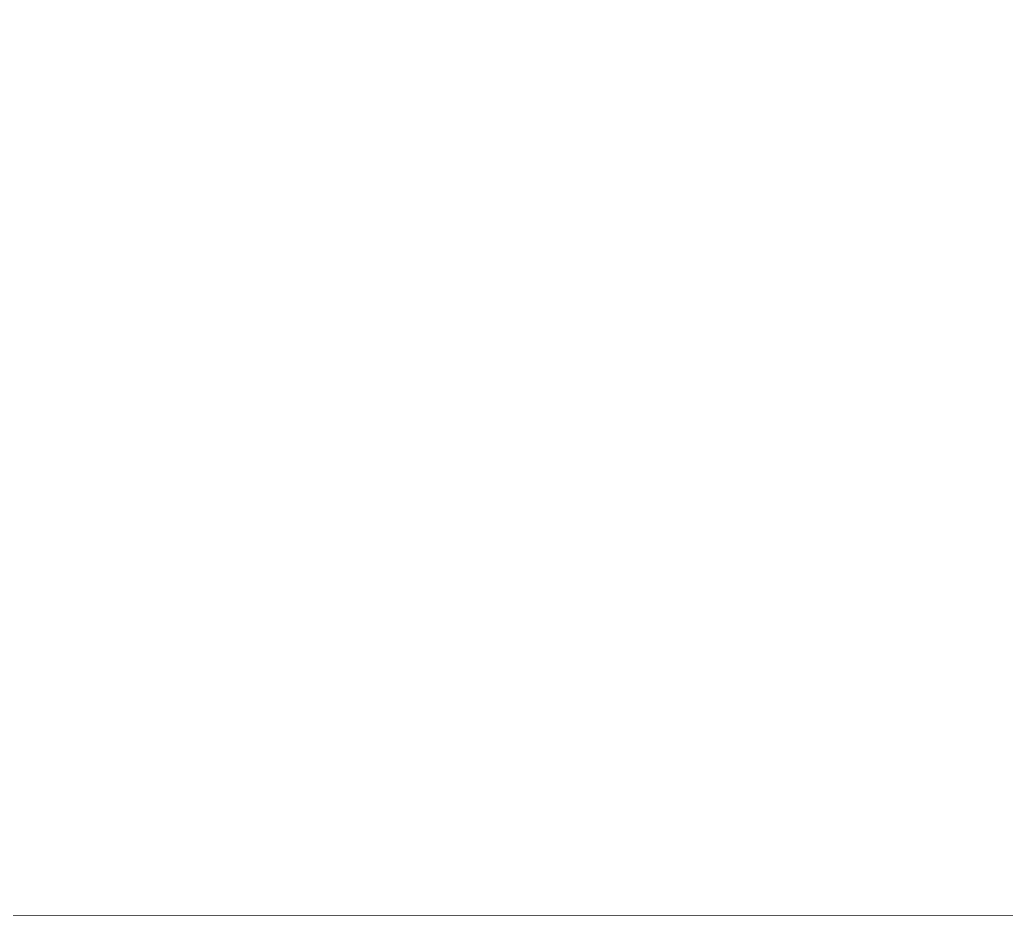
# Model space of a CAD drawing. Header units: millimetres. Extents: x 2163745 to 2518004, y -1043843 to -896215.
# Drawn here: x 2361338 to 2378746, y -1043843 to -1028039 of the extents above; entities that cross this region are included whole.
import ezdxf
from ezdxf.enums import TextEntityAlignment as Align

# ---------------------------------------------------------------- set-up
doc = ezdxf.new("R2010")
doc.units = ezdxf.units.MM
doc.header["$LTSCALE"] = 250
doc.header["$MEASUREMENT"] = 0
doc.layers.get('0').update_dxf_attribs({"lineweight": 20})
doc.layers.get('DEFPOINTS').update_dxf_attribs({"color": 185, "lineweight": 20})
for name, color, linetype in [('BORDER', 3, 'Continuous'), ('CDC.03.BORDER', 3, 'Continuous'), ('CDC.05.STEEL', 4, 'Continuous'), ('CDC.06.TEXT', 2, 'Continuous'), ('CDC.11.NOTE', 8, 'Continuous')]:
    doc.layers.add(name, color=color, linetype=linetype)
doc.layers.add('CDC.02.DIM', color=1, linetype='Continuous', lineweight=18)
doc.styles.add('ARIAL', font='arial.ttf', dxfattribs={"width": 0.85})
doc.styles.add('VnAvantH', font='', dxfattribs={"width": 0.8})
doc.styles.add('vnsimplex', font='vnsimplex.shx', dxfattribs={"width": 0.65})
doc.styles.get('VnAvantH').set_extended_font_data('.VnAvantH')
doc.dimstyles.new('DIM1-25', dxfattribs={"dimscale": 1.2, "dimtxt": 250, "dimasz": 125, "dimexe": 125, "dimexo": 0.06, "dimgap": 100, "dimtad": 1, "dimdec": 0, "dimzin": 0, "dimdsep": 46, "dimtxsty": 'vnsimplex', "dimblk": 'ARCHTICK', "dimcen": 100, "dimdle": 125, "dimclrd": 256, "dimclre": 1, "dimclrt": 2, "dimadec": 0, "dimazin": 0, "dimtfac": 1, "dimtdec": 0, "dimtix": 1, "dimtmove": 2, "dimatfit": 0, "dimfxl": 1, "dimtolj": 1, "dimtzin": 0, "dimarcsym": 0})

# ---------------------------------------------------------------- blocks, each defined once
blk = doc.blocks.new('_ARCHTICK')
at = {"color": 0, "linetype": 'ByBlock', "ltscale": 4, "const_width": 0.15}
blk.add_lwpolyline([(-0.5, -0.5), (0.5, 0.5)], dxfattribs=at)
blk = doc.blocks.new('*D157')
at = {"layer": 'CDC.02.DIM', "color": 1, "lineweight": -2, "transparency": 16777216}
for p, q in [((2363303, -1031614), (2363303, -1032328)), ((2376503, -1031614), (2376503, -1032328))]:
    blk.add_line(p, q, dxfattribs=at)
at = {"layer": 'CDC.02.DIM', "lineweight": -2, "transparency": 16777216}
blk.add_line((2363153, -1032178), (2376653, -1032178), dxfattribs=at)
at = {"layer": 'DEFPOINTS', "color": 0, "transparency": 16777216}
for p in [(2363303, -1031614), (2376503, -1031614), (2376503, -1032178)]:
    blk.add_point(p, dxfattribs=at)
at = {"layer": 'CDC.02.DIM', "lineweight": -2, "transparency": 16777216, "xscale": 149.9999999999999, "yscale": 149.9999999999999, "zscale": 149.9999999999999, "rotation": 180}
blk.add_blockref('_ARCHTICK', (2363303, -1032178), dxfattribs=at)
at = {"layer": 'CDC.02.DIM', "lineweight": -2, "transparency": 16777216, "xscale": 149.9999999999999, "yscale": 149.9999999999999, "zscale": 149.9999999999999}
blk.add_blockref('_ARCHTICK', (2376503, -1032178), dxfattribs=at)
at = {"layer": 'CDC.02.DIM', "color": 2, "transparency": 16777216, "insert": (2369903, -1031908), "char_height": 300, "attachment_point": 5, "style": 'ARIAL'}
blk.add_mtext('\\A1;L1', dxfattribs=at)
blk = doc.blocks.new('*D158')
at = {"layer": 'CDC.02.DIM', "color": 1, "lineweight": -2, "transparency": 16777216}
for p, q in [((2362103, -1030975), (2362103, -1031764)), ((2363303, -1030975), (2363303, -1031764))]:
    blk.add_line(p, q, dxfattribs=at)
at = {"layer": 'CDC.02.DIM', "lineweight": -2, "transparency": 16777216}
blk.add_line((2361953, -1031614), (2363453, -1031614), dxfattribs=at)
at = {"layer": 'DEFPOINTS', "color": 0, "transparency": 16777216}
for p in [(2362103, -1030975), (2363303, -1030975), (2363303, -1031614)]:
    blk.add_point(p, dxfattribs=at)
at = {"layer": 'CDC.02.DIM', "lineweight": -2, "transparency": 16777216, "xscale": 149.9999999999999, "yscale": 149.9999999999999, "zscale": 149.9999999999999, "rotation": 180}
blk.add_blockref('_ARCHTICK', (2362103, -1031614), dxfattribs=at)
at = {"layer": 'CDC.02.DIM', "lineweight": -2, "transparency": 16777216, "xscale": 149.9999999999999, "yscale": 149.9999999999999, "zscale": 149.9999999999999}
blk.add_blockref('_ARCHTICK', (2363303, -1031614), dxfattribs=at)
at = {"layer": 'CDC.02.DIM', "color": 2, "transparency": 16777216, "insert": (2362703, -1031344), "char_height": 300, "attachment_point": 5, "style": 'ARIAL'}
blk.add_mtext('\\A1;B{\\H0.7x;\\S^ d;}', dxfattribs=at)
blk = doc.blocks.new('*D159')
at = {"layer": 'CDC.02.DIM', "color": 1, "lineweight": -2, "transparency": 16777216}
for p, q in [((2376503, -1030975), (2376503, -1031764)), ((2377703, -1030975), (2377703, -1031764))]:
    blk.add_line(p, q, dxfattribs=at)
at = {"layer": 'CDC.02.DIM', "lineweight": -2, "transparency": 16777216}
blk.add_line((2377853, -1031614), (2376353, -1031614), dxfattribs=at)
at = {"layer": 'DEFPOINTS', "color": 0, "transparency": 16777216}
for p in [(2376503, -1030975), (2377703, -1030975), (2376503, -1031614)]:
    blk.add_point(p, dxfattribs=at)
at = {"layer": 'CDC.02.DIM', "lineweight": -2, "transparency": 16777216, "xscale": 149.9999999999999, "yscale": 149.9999999999999, "zscale": 149.9999999999999, "rotation": 180}
blk.add_blockref('_ARCHTICK', (2376503, -1031614), dxfattribs=at)
at = {"layer": 'CDC.02.DIM', "lineweight": -2, "transparency": 16777216, "xscale": 149.9999999999999, "yscale": 149.9999999999999, "zscale": 149.9999999999999}
blk.add_blockref('_ARCHTICK', (2377703, -1031614), dxfattribs=at)
at = {"layer": 'CDC.02.DIM', "color": 2, "transparency": 16777216, "insert": (2377103, -1031344), "char_height": 300, "attachment_point": 5, "style": 'ARIAL'}
blk.add_mtext('\\A1;B{\\H0.7x;\\S^ d;}', dxfattribs=at)
blk = doc.blocks.new('*D160')
at = {"layer": 'CDC.02.DIM', "color": 1, "lineweight": -2, "transparency": 16777216}
for p, q in [((2363303, -1031124), (2363303, -1031764)), ((2366603, -1031124), (2366603, -1031764))]:
    blk.add_line(p, q, dxfattribs=at)
at = {"layer": 'CDC.02.DIM', "lineweight": -2, "transparency": 16777216}
blk.add_line((2363153, -1031614), (2366753, -1031614), dxfattribs=at)
at = {"layer": 'DEFPOINTS', "color": 0, "transparency": 16777216}
for p in [(2363303, -1031124), (2366603, -1031124), (2366603, -1031614)]:
    blk.add_point(p, dxfattribs=at)
at = {"layer": 'CDC.02.DIM', "lineweight": -2, "transparency": 16777216, "xscale": 149.9999999999999, "yscale": 149.9999999999999, "zscale": 149.9999999999999, "rotation": 180}
blk.add_blockref('_ARCHTICK', (2363303, -1031614), dxfattribs=at)
at = {"layer": 'CDC.02.DIM', "lineweight": -2, "transparency": 16777216, "xscale": 149.9999999999999, "yscale": 149.9999999999999, "zscale": 149.9999999999999}
blk.add_blockref('_ARCHTICK', (2366603, -1031614), dxfattribs=at)
at = {"layer": 'CDC.02.DIM', "color": 2, "transparency": 16777216, "insert": (2364953, -1031338), "char_height": 300, "attachment_point": 5, "style": 'ARIAL'}
blk.add_mtext('\\A1;L{\\H0.7x;\\S^ 1;}/4', dxfattribs=at)
blk = doc.blocks.new('*D161')
at = {"layer": 'CDC.02.DIM', "color": 1, "lineweight": -2, "transparency": 16777216}
for p, q in [((2373203, -1031124), (2373203, -1031764)), ((2376503, -1031124), (2376503, -1031764))]:
    blk.add_line(p, q, dxfattribs=at)
at = {"layer": 'CDC.02.DIM', "lineweight": -2, "transparency": 16777216}
blk.add_line((2376653, -1031614), (2373053, -1031614), dxfattribs=at)
at = {"layer": 'DEFPOINTS', "color": 0, "transparency": 16777216}
for p in [(2373203, -1031124), (2376503, -1031124), (2373203, -1031614)]:
    blk.add_point(p, dxfattribs=at)
at = {"layer": 'CDC.02.DIM', "lineweight": -2, "transparency": 16777216, "xscale": 149.9999999999999, "yscale": 149.9999999999999, "zscale": 149.9999999999999, "rotation": 180}
blk.add_blockref('_ARCHTICK', (2373203, -1031614), dxfattribs=at)
at = {"layer": 'CDC.02.DIM', "lineweight": -2, "transparency": 16777216, "xscale": 149.9999999999999, "yscale": 149.9999999999999, "zscale": 149.9999999999999}
blk.add_blockref('_ARCHTICK', (2376503, -1031614), dxfattribs=at)
at = {"layer": 'CDC.02.DIM', "color": 2, "transparency": 16777216, "insert": (2374853, -1031338), "char_height": 300, "attachment_point": 5, "style": 'ARIAL'}
blk.add_mtext('\\A1;L{\\H0.7x;\\S^ 1;}/4', dxfattribs=at)
blk = doc.blocks.new('*D162')
at = {"layer": 'CDC.02.DIM', "lineweight": -2, "transparency": 16777216}
for p, q in [((2372375, -1029108), (2372375, -1028958)), ((2372375, -1029708), (2372375, -1029108)), ((2372375, -1029708), (2372375, -1029858))]:
    blk.add_line(p, q, dxfattribs=at)
at = {"layer": 'CDC.02.DIM', "color": 1, "lineweight": -2, "transparency": 16777216}
for p, q in [((2371680, -1029108), (2372525, -1029108)), ((2371680, -1029708), (2372525, -1029708))]:
    blk.add_line(p, q, dxfattribs=at)
at = {"layer": 'DEFPOINTS', "color": 0, "transparency": 16777216}
for p in [(2371680, -1029108), (2372375, -1029108), (2371680, -1029708)]:
    blk.add_point(p, dxfattribs=at)
at = {"layer": 'CDC.02.DIM', "lineweight": -2, "transparency": 16777216, "xscale": 149.9999999999999, "yscale": 149.9999999999999, "zscale": 149.9999999999999}
for p, rotation in [((2372375, -1029108), 270), ((2372375, -1029708), 90)]:
    blk.add_blockref('_ARCHTICK', p, dxfattribs=dict(at, rotation=rotation))
at = {"layer": 'CDC.02.DIM', "color": 2, "transparency": 16777216, "insert": (2372103, -1028703), "char_height": 300, "attachment_point": 5, "rotation": 90, "style": 'ARIAL'}
blk.add_mtext('\\A1;{\\f.VnArial|b0|i0|c0|p34;Hs}', dxfattribs=at)
blk = doc.blocks.new('*D352')
at = {"layer": 'CDC.02.DIM', "color": 1, "lineweight": -2, "transparency": 16777216}
for p, q in [((2363303, -1029801), (2363303, -1030534)), ((2363603, -1029801), (2363603, -1030534))]:
    blk.add_line(p, q, dxfattribs=at)
at = {"layer": 'CDC.02.DIM', "lineweight": -2, "transparency": 16777216}
for p, q in [((2363303, -1030384), (2363153, -1030384)), ((2363303, -1030384), (2363603, -1030384)), ((2363603, -1030384), (2363753, -1030384))]:
    blk.add_line(p, q, dxfattribs=at)
at = {"layer": 'DEFPOINTS', "color": 0, "transparency": 16777216}
for p in [(2363303, -1029801), (2363603, -1029801), (2363603, -1030384)]:
    blk.add_point(p, dxfattribs=at)
at = {"layer": 'CDC.02.DIM', "lineweight": -2, "transparency": 16777216, "xscale": 149.9999999999999, "yscale": 149.9999999999999, "zscale": 149.9999999999999}
blk.add_blockref('_ARCHTICK', (2363303, -1030384), dxfattribs=at)
at = {"layer": 'CDC.02.DIM', "lineweight": -2, "transparency": 16777216, "xscale": 149.9999999999999, "yscale": 149.9999999999999, "zscale": 149.9999999999999, "rotation": 180}
blk.add_blockref('_ARCHTICK', (2363603, -1030384), dxfattribs=at)
at = {"layer": 'CDC.02.DIM', "color": 2, "transparency": 16777216, "insert": (2363910, -1030277), "char_height": 300, "attachment_point": 5, "style": 'ARIAL'}
blk.add_mtext('\\A1;50', dxfattribs=at)
blk = doc.blocks.new('*D353')
at = {"layer": 'CDC.02.DIM', "color": 1, "lineweight": -2, "transparency": 16777216}
for p, q in [((2376203, -1029804), (2376203, -1030534)), ((2376503, -1029804), (2376503, -1030534))]:
    blk.add_line(p, q, dxfattribs=at)
at = {"layer": 'CDC.02.DIM', "lineweight": -2, "transparency": 16777216}
for p, q in [((2376203, -1030384), (2376053, -1030384)), ((2376203, -1030384), (2376503, -1030384)), ((2376503, -1030384), (2376653, -1030384))]:
    blk.add_line(p, q, dxfattribs=at)
at = {"layer": 'DEFPOINTS', "color": 0, "transparency": 16777216}
for p in [(2376203, -1029804), (2376503, -1029804), (2376503, -1030384)]:
    blk.add_point(p, dxfattribs=at)
at = {"layer": 'CDC.02.DIM', "lineweight": -2, "transparency": 16777216, "xscale": 149.9999999999999, "yscale": 149.9999999999999, "zscale": 149.9999999999999}
blk.add_blockref('_ARCHTICK', (2376203, -1030384), dxfattribs=at)
at = {"layer": 'CDC.02.DIM', "lineweight": -2, "transparency": 16777216, "xscale": 149.9999999999999, "yscale": 149.9999999999999, "zscale": 149.9999999999999, "rotation": 180}
blk.add_blockref('_ARCHTICK', (2376503, -1030384), dxfattribs=at)
at = {"layer": 'CDC.02.DIM', "color": 2, "transparency": 16777216, "insert": (2375977, -1030111), "char_height": 300, "attachment_point": 5, "style": 'ARIAL'}
blk.add_mtext('\\A1;50', dxfattribs=at)

msp = doc.modelspace()

# ---------------------------------------------------------------- linework, layer by layer
at = {"layer": 'BORDER', "color": 6, "ltscale": 2}
msp.add_lwpolyline([(2175289.6, -974565.3), (2518003.6, -974565.3), (2518003.6, -1043842.6), (2175289.6, -1043842.6)], close=True, dxfattribs=at)
at = {"layer": 'CDC.02.DIM'}
for points in [[(2361603.1, -1029020.1), (2361603.1, -1029288.9), (2361696.9, -1029288.9), (2361509.4, -1029538.9), (2361603.1, -1029538.9), (2361603.1, -1029807.6)], [(2378203.1, -1029013.9), (2378203.1, -1029282.6), (2378296.9, -1029282.6), (2378109.4, -1029532.6), (2378203.1, -1029532.6), (2378203.1, -1029801.4)]]:
    msp.add_lwpolyline(points, dxfattribs=at)
at = {"layer": 'CDC.03.BORDER'}
for p, q in [((2361603.1, -1029107.6), (2378203.1, -1029107.6)), ((2361603.1, -1029707.6), (2362103.1, -1029707.6)), ((2362103.1, -1030707.6), (2362103.1, -1029707.6)), ((2363303.1, -1029707.6), (2363303.1, -1030707.6)), ((2363303.1, -1029707.6), (2376503.1, -1029707.6)), ((2376503.1, -1029707.6), (2376503.1, -1030707.6)), ((2377703.1, -1030707.6), (2377703.1, -1029707.6)), ((2377703.1, -1029707.6), (2378203.1, -1029707.6)), ((2362103.1, -1030707.6), (2363303.1, -1030707.6)), ((2376503.1, -1030707.6), (2377703.1, -1030707.6))]:
    msp.add_line(p, q, dxfattribs=at)
at = {"layer": 'CDC.05.STEEL'}
msp.add_line((2361603.1, -1029607.6), (2378203.1, -1029607.6), dxfattribs=at)
for points in [[(2361603.1, -1029207.6), (2366543.1, -1029207.6, -0.4142136), (2366603.1, -1029267.6), (2366603.1, -1029707.6)], [(2378203.1, -1029207.6), (2373263.1, -1029207.6, 0.4142136), (2373203.1, -1029267.6), (2373203.1, -1029707.6)]]:
    msp.add_lwpolyline(points, format="xyb", dxfattribs=at)
at = {"layer": 'CDC.05.STEEL', "const_width": 48}
for points in [[(2361830.1, -1029260.6, -1), (2361878.1, -1029260.6, -1)], [(2363576.2, -1029260.6, 1), (2363528.2, -1029260.6, 1)], [(2365076.2, -1029260.6, 1), (2365028.2, -1029260.6, 1)], [(2366576.2, -1029260.6, 1), (2366528.2, -1029260.6, 1)], [(2373230.1, -1029260.6, -1), (2373278.1, -1029260.6, -1)], [(2374730.1, -1029260.6, -1), (2374778.1, -1029260.6, -1)], [(2376179.1, -1029260.6, -1), (2376227.1, -1029260.6, -1)], [(2377976.2, -1029260.6, 1), (2377928.2, -1029260.6, 1)], [(2361779.1, -1029548.4, -1), (2361827.1, -1029548.4, -1)], [(2363627.1, -1029548.4, 1), (2363579.1, -1029548.4, 1)], [(2364770.4, -1029548.2, 1), (2364722.4, -1029548.2, 1)], [(2365913.7, -1029547.9, 1), (2365865.7, -1029547.9, 1)], [(2367057, -1029547.7, 1), (2367009, -1029547.7, 1)], [(2368200.3, -1029547.5, 1), (2368152.3, -1029547.5, 1)], [(2369343.6, -1029547.3, 1), (2369295.6, -1029547.3, 1)], [(2370486.8, -1029547.1, 1), (2370438.8, -1029547.1, 1)], [(2371630.1, -1029546.9, 1), (2371582.1, -1029546.9, 1)], [(2372773.4, -1029546.7, 1), (2372725.4, -1029546.7, 1)], [(2373916.7, -1029546.5, 1), (2373868.7, -1029546.5, 1)], [(2375060, -1029546.2, 1), (2375012, -1029546.2, 1)], [(2376179.1, -1029548.4, -1), (2376227.1, -1029548.4, -1)], [(2378027.1, -1029548.4, 1), (2377979.1, -1029548.4, 1)]]:
    msp.add_lwpolyline(points, format="xyb", close=True, dxfattribs=at)
at = {"layer": 'CDC.11.NOTE'}
for p, q in [((2364232.9, -1029207.6), (2364232.9, -1028470.7)), ((2364232.9, -1028470.7), (2366294.5, -1028470.7)), ((2373254.1, -1028470.7), (2376279.1, -1028470.7)), ((2373254.1, -1029260.6), (2373254.1, -1028470.7)), ((2374754.1, -1029260.6), (2374754.1, -1028470.7)), ((2376203.1, -1028637.7), (2378497.7, -1028637.7)), ((2376203.1, -1029548.4), (2376203.1, -1028637.7)), ((2364171.1, -1029267.9), (2364294.7, -1029147.3)), ((2368176.3, -1029548.4), (2368176.3, -1030353.7)), ((2368675.6, -1029667.9), (2368799.3, -1029547.3)), ((2368737.4, -1029607.6), (2368737.4, -1030353.7)), ((2369319.6, -1029547.3), (2369319.6, -1030352.7)), ((2368176.3, -1030353.7), (2371425.2, -1030353.7))]:
    msp.add_line(p, q, dxfattribs=at)

# ---------------------------------------------------------------- texts
at = {"layer": 'CDC.06.TEXT', "style": 'ARIAL', "width": 0.7}
for s, p in [('THÉP CHỊU LỰC', (2365207.1, -1028231.8)), ('THÉP GIÁ', (2375532.8, -1028208.5)), ('THÉP CHỊU LỰC', (2377441, -1028398.8)), ('THÉP CHỊU LỰC', (2370367.9, -1030114.8))]:
    msp.add_text(s, height=250, dxfattribs=at).set_placement(p, align=Align.MIDDLE)
at = {"layer": 'CDC.06.TEXT', "style": 'VnAvantH'}
msp.add_text('%%U1-1', height=500, dxfattribs=at).set_placement((2369962.3, -1032775.1), align=Align.MIDDLE)

# ---------------------------------------------------------------- dimensions: what is measured, and where the dimension line sits
at = {"layer": 'CDC.02.DIM'}
dim = msp.add_linear_dim(base=(2372375.4, -1029107.6), p1=(2371679.9, -1029707.6), p2=(2371679.9, -1029107.6), angle=90, text='{\\f.VnArial|b0|i0|c0|p34;Hs}', dimstyle='DIM1-25', override={"dimtxsty": 'ARIAL'}, dxfattribs=at)
dim.commit()
dim.dimension.update_dxf_attribs({"geometry": '*D162', "text_midpoint": (2372102.9, -1028702.5), "dimtype": 161})
for base, p1, p2, picture, middle in [((2363603.1, -1030383.7), (2363303.1, -1029801.2), (2363603.1, -1029801.1), '*D352', (2363910.2, -1030276.5)), ((2376503.1, -1030383.7), (2376203.1, -1029803.6), (2376503.1, -1029803.7), '*D353', (2375977.2, -1030110.6))]:
    dim = msp.add_linear_dim(base=base, p1=p1, p2=p2, text='50', dimstyle='DIM1-25', override={"dimtxsty": 'ARIAL'}, dxfattribs=at)
    dim.commit()
    dim.dimension.update_dxf_attribs({"geometry": picture, "text_midpoint": middle, "dimtype": 160})
for p1, p2, distance, text, picture, middle in [((2362103.1, -1030975.1), (2363303.1, -1030975.1), -638.4, 'B{\\H0.7x;\\S^ d;}', '*D158', (2362703.1, -1031343.6)), ((2377703.1, -1030975.1), (2376503.1, -1030975.1), 638.4, 'B{\\H0.7x;\\S^ d;}', '*D159', (2377103.1, -1031343.6)), ((2363303.1, -1031124.3), (2366603.1, -1031124.3), -489.3, 'L{\\H0.7x;\\S^ 1;}/4', '*D160', (2364953.1, -1031338.5)), ((2376503.1, -1031124.3), (2373203.1, -1031124.3), 489.3, 'L{\\H0.7x;\\S^ 1;}/4', '*D161', (2374853.1, -1031338.5)), ((2363303.1, -1031613.6), (2376503.1, -1031613.6), -564.8, 'L1', '*D157', (2369903.1, -1031907.8))]:
    dim = msp.add_aligned_dim(p1=p1, p2=p2, distance=distance, text=text, dimstyle='DIM1-25', override={"dimtxsty": 'ARIAL'}, dxfattribs=at)
    dim.commit()
    dim.dimension.update_dxf_attribs({"geometry": picture, "text_midpoint": middle})

# ---------------------------------------------------------------- next in the draw order: wipeouts: each hides what was drawn before it
at = {"color": 6, "ltscale": 2}
msp.add_wipeout([(2175289.6, -974565.3), (2518003.6, -974565.3), (2518003.6, -1043842.6), (2175289.6, -1043842.6)], dxfattribs=at).dxf.layer = 'BORDER'

doc.saveas('drawing.dxf')
